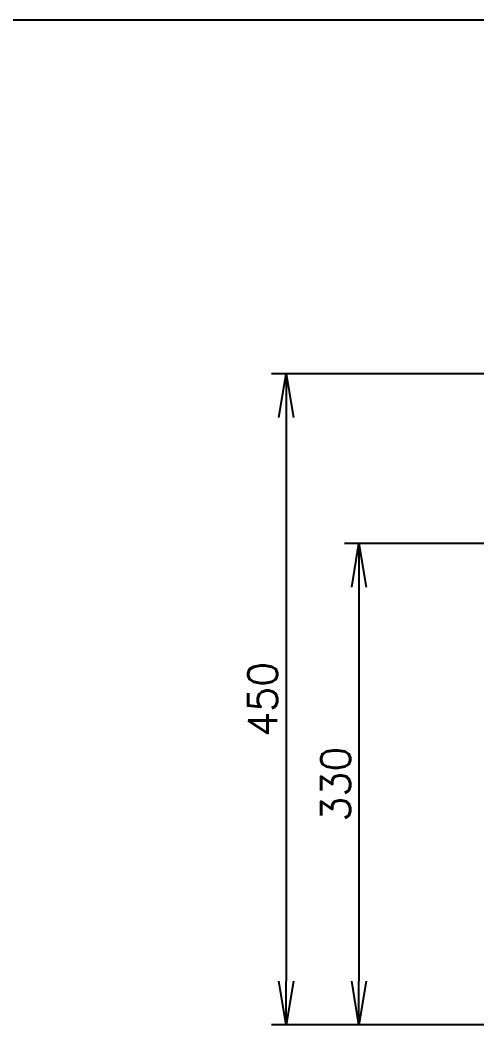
# Model space of a CAD drawing. Extents: x 230 to 4050, y 0 to 2754.
# Drawn here: x 1119 to 1432, y 2065 to 2754 of the extents above; entities that cross this region are included whole.
import ezdxf

# ---------------------------------------------------------------- set-up
doc = ezdxf.new("R2010")
doc.units = 0
doc.header["$LTSCALE"] = 2
doc.layers.get('0').update_dxf_attribs({"linetype": 'CONTINUOUS'})
doc.layers.get('DEFPOINTS').update_dxf_attribs({"linetype": 'CONTINUOUS'})
doc.layers.add('SUNPOU', color=7, linetype='CONTINUOUS')
doc.layers.add('WAKU', color=7, linetype='CONTINUOUS')
doc.styles.get("Standard").update_dxf_attribs({"font": 'romans.shx', "bigfont": 'extfont.shx'})
doc.dimstyles.get("Standard").update_dxf_attribs({"dimscale": 10, "dimtxt": 2, "dimasz": 3, "dimexe": 1, "dimexo": 1, "dimgap": 0.6, "dimtad": 3, "dimdec": 0, "dimzin": 0, "dimdsep": 46, "dimtxsty": 'STANDARD', "dimblk1": 'OPEN', "dimblk2": 'OPEN', "dimsah": 1, "dimcen": 1.5, "dimadec": 0, "dimazin": 0, "dimtfac": 1, "dimtdec": 0, "dimtmove": 0, "dimatfit": 0, "dimldrblk": 'DOTSMALL', "dimfxl": 1, "dimtvp": 1, "dimtolj": 1, "dimtzin": 0, "dimarcsym": 0})

# ---------------------------------------------------------------- blocks, each defined once
blk = doc.blocks.new('_OPEN')
at = {"color": 0, "linetype": 'ByBlock'}
for p, q in [((-1, 0.167), (0, 0)), ((0, 0), (-1, -0.167)), ((0, 0), (-1, 0))]:
    blk.add_line(p, q, dxfattribs=at)
blk = doc.blocks.new('*D12')
at = {"layer": 'DEFPOINTS', "color": 0}
for p in [(1782.05, 2511.15), (1301.53, 2064.88), (1460.18, 2064.88)]:
    blk.add_point(p, dxfattribs=at)
at = {"layer": 'SUNPOU', "color": 0, "linetype": 'ByBlock', "lineweight": -2}
for p, q in [((1772.05, 2511.15), (1291.53, 2511.15)), ((1301.53, 2481.15), (1301.53, 2094.88)), ((1450.18, 2064.88), (1291.53, 2064.88))]:
    blk.add_line(p, q, dxfattribs=at)
at = {"layer": 'SUNPOU', "color": 0, "lineweight": -2, "xscale": 30, "yscale": 30, "zscale": 30}
for p, rotation in [((1301.53, 2511.15), 90), ((1301.53, 2064.88), 270)]:
    blk.add_blockref('_OPEN', p, dxfattribs=dict(at, rotation=rotation))
at = {"layer": 'SUNPOU', "color": 0, "insert": (1285.53, 2288.02), "char_height": 20, "attachment_point": 5, "rotation": 90}
blk.add_mtext('\\A1;450', dxfattribs=at)
blk = doc.blocks.new('_DotSmall')
at = {"color": 0, "linetype": 'ByBlock', "const_width": 0.5}
blk.add_lwpolyline([(-0.0625, 0, 1), (0.0625, 0, 1)], format="xyb", close=True, dxfattribs=at)
blk = doc.blocks.new('*D26')
at = {"layer": 'DEFPOINTS', "color": 0}
for p in [(1548.58, 2394.88), (1351.53, 2064.88), (1460.18, 2064.88)]:
    blk.add_point(p, dxfattribs=at)
at = {"layer": 'SUNPOU', "color": 0, "linetype": 'ByBlock', "lineweight": -2}
for p, q in [((1538.58, 2394.88), (1341.53, 2394.88)), ((1351.53, 2364.88), (1351.53, 2094.88)), ((1450.18, 2064.88), (1341.53, 2064.88))]:
    blk.add_line(p, q, dxfattribs=at)
at = {"layer": 'SUNPOU', "color": 0, "lineweight": -2, "xscale": 30, "yscale": 30, "zscale": 30}
for p, rotation in [((1351.53, 2394.88), 90), ((1351.53, 2064.88), 270)]:
    blk.add_blockref('_OPEN', p, dxfattribs=dict(at, rotation=rotation))
at = {"layer": 'SUNPOU', "color": 0, "insert": (1335.53, 2229.88), "char_height": 20, "attachment_point": 5, "rotation": 90}
blk.add_mtext('\\A1;330', dxfattribs=at)

msp = doc.modelspace()

# ---------------------------------------------------------------- linework, layer by layer
at = {"layer": 'WAKU', "color": 6}
msp.add_line((4050, 2753.5), (230, 2753.5), dxfattribs=at)

# ---------------------------------------------------------------- dimensions: what is measured, and where the dimension line sits
at = {"layer": 'SUNPOU'}
dim = msp.add_linear_dim(base=(1301.53, 2064.88), p1=(1782.05, 2511.15), p2=(1460.18, 2064.88), angle=90, text='450', dimstyle='STANDARD', override={"dimarcsym": 1}, dxfattribs=at)
dim.commit()
dim.dimension.update_dxf_attribs({"geometry": '*D12', "text_midpoint": (1285.53, 2288.02)})
dim = msp.add_linear_dim(base=(1351.53, 2064.88), p1=(1548.58, 2394.88), p2=(1460.18, 2064.88), angle=90, dimstyle='STANDARD', override={"dimarcsym": 1}, dxfattribs=at)
dim.commit()
dim.dimension.update_dxf_attribs({"geometry": '*D26', "text_midpoint": (1335.53, 2229.88)})

doc.saveas('drawing.dxf')
